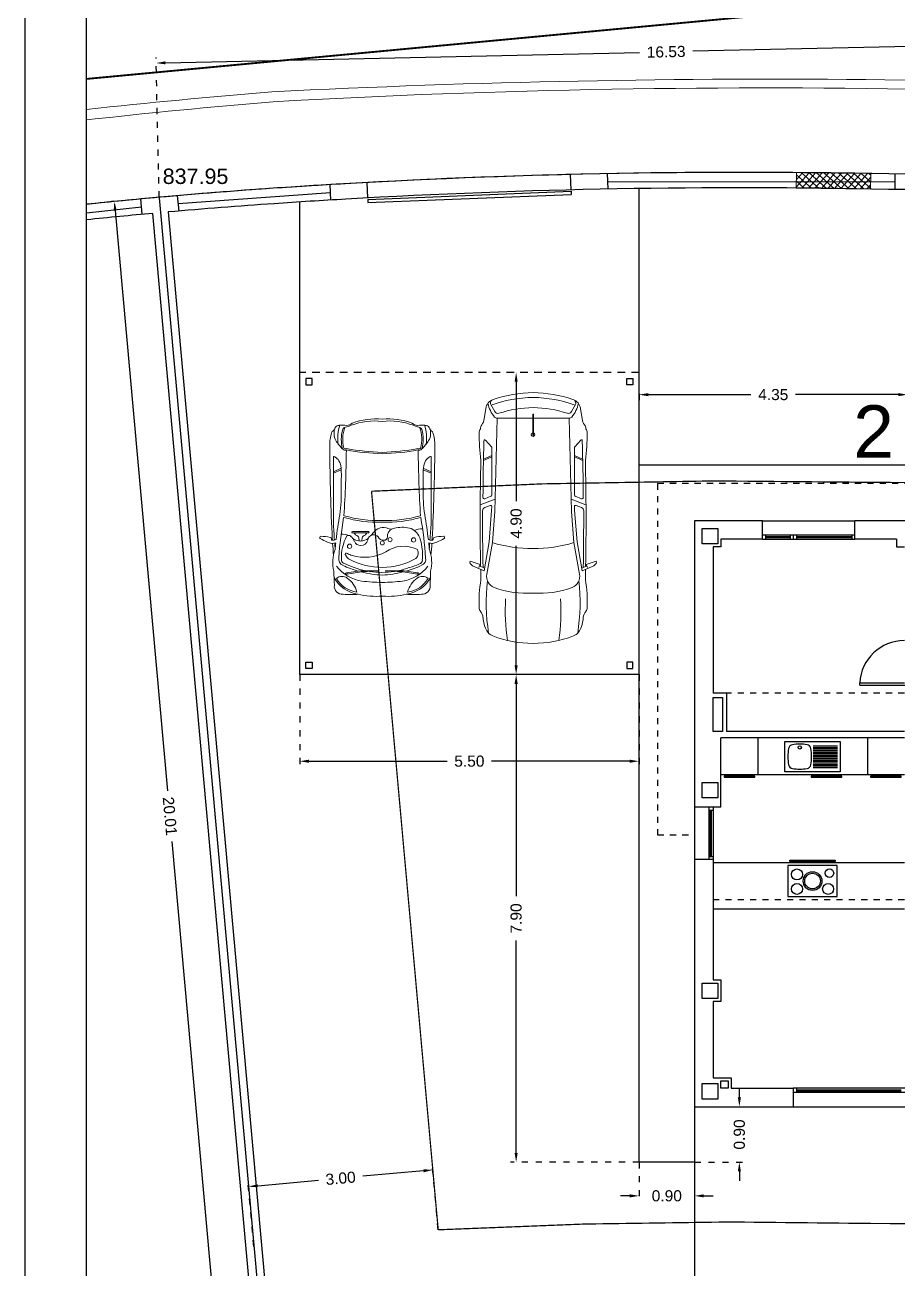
# Model space of a CAD drawing. Header units: millimetres. Extents: x 441061 to 442903, y 4515148 to 4515613.
# Drawn here: x 442262.26 to 442276.41, y 4515530.86 to 4515551.03 of the extents above; entities that cross this region are included whole.
import ezdxf
from ezdxf.enums import TextEntityAlignment as Align

# ---------------------------------------------------------------- set-up
doc = ezdxf.new("R2010")
doc.units = ezdxf.units.MM
for name, pattern in [('CONTINUA', [0]), ('CYPE_RAYAPUNTO', [0.4125, 0.2025, -0.105, 0, -0.105]), ('PUNTOS2', [0.125, 0, -0.125]), ('RAYITAS', [0.375, 0.25, -0.125])]:
    doc.linetypes.add(name, pattern=pattern)
for name, color, linetype in [('01_alzado', 5, 'CONTINUA'), ('01_cotas', 254, 'Continuous'), ('01_ejes', 10, 'Continuous'), ('01_implantación', 5, 'Continuous'), ('01_mono BAJA', 2, 'Continuous'), ('01_parcela', 7, 'Continuous'), ('01_proyección', 4, 'RAYITAS'), ('01_retranqueo', 250, 'Continuous'), ('01_textos', 7, 'Continuous'), ('01_urb interior', 4, 'Continuous')]:
    doc.layers.add(name, color=color, linetype=linetype)
doc.layers.add('01_cartela', color=6, linetype='Continuous', plot=False)
doc.layers.add('01_muebles_B', color=254, linetype='Continuous', lineweight=5)
doc.layers.add('INGIN SANEAMIENTO ENTERRADO FECALES', color=10, linetype='Continuous', lineweight=25)
doc.styles.add('Estilo1', font='swissel.ttf')
doc.styles.add('NIEVES2', font='sanss___.ttf')
doc.styles.add('ROMANS', font='romans')
doc.dimstyles.new('DECIMAL-50', dxfattribs={"dimtxt": 0.08, "dimasz": 0.15, "dimexe": 0.09, "dimexo": 0, "dimgap": 0.09, "dimtad": 0, "dimzin": 0, "dimdsep": 46, "dimtxsty": 'ROMANS', "dimcen": 0.09, "dimclrt": 6, "dimadec": 0, "dimazin": 0, "dimtfac": 1.38, "dimtix": 1, "dimtofl": 0, "dimtmove": 2, "dimatfit": 3, "dimldrblk": 'OBLIQUE', "dimfxl": 1, "dimtolj": 1, "dimtzin": 0, "dimarcsym": 0})

# ---------------------------------------------------------------- blocks, each defined once
blk = doc.blocks.new('A$C6A825EFA')
at = {"layer": '01_mono BAJA', "color": 254}
for p, q in [((1.1, 12.5, 0), (0, 12.5, 0)), ((0, 12.5, 0), (0, 7.855, 0)), ((1.1, 12.2, 0), (1.1, 12.5, 0)), ((1.1, 12.5, 0), (2.6, 12.5, 0)), ((3.7, 12.5, 0), (2.6, 12.5, 0)), ((2.6, 12.2, 0), (2.6, 12.5, 0)), ((1.1, 12.2, 0), (0.425, 12.2, 0)), ((0.425, 12.2), (0.425, 12.075)), ((1.1, 12.27, 0), (2.6, 12.27, 0)), ((1.1, 12.2, 0), (2.6, 12.2, 0)), ((1.15, 12.27, 0), (1.15, 12.2, 0)), ((1.15, 12.242, 0), (1.55, 12.242, 0)), ((1.15, 12.228, 0), (1.55, 12.228, 0)), ((1.55, 12.27, 0), (1.55, 12.2, 0)), ((1.6, 12.27, 0), (1.6, 12.2, 0)), ((1.65, 12.27, 0), (1.65, 12.2, 0)), ((1.65, 12.242, 0), (2.55, 12.242, 0)), ((1.65, 12.228, 0), (2.55, 12.228, 0)), ((2.55, 12.27, 0), (2.55, 12.2, 0)), ((3.275, 12.2, 0), (2.6, 12.2, 0)), ((3.275, 12.2), (3.275, 12.075)), ((0.3, 12.075, 0), (0.3, 9.705, 0)), ((0.425, 12.075), (0.3, 12.075)), ((3.275, 12.075), (3.4, 12.075)), ((0.52, 9.705, 0), (0.3, 9.705, 0)), ((0.52, 9.705, 0), (0.52, 9.08, 0)), ((2.676, 9.831, 0), (2.676, 9.872, 0)), ((2.676, 9.872, 0), (3.4, 9.872, 0)), ((2.676, 9.831, 0), (3.5, 9.831, 0)), ((3.4, 9.08, 0), (0.52, 9.08, 0)), ((3.4, 8.98, 0), (0.425, 8.98, 0)), ((0.425, 7.855, 0), (0.425, 8.98, 0)), ((1.025, 8.98, 0), (1.025, 8.38, 0)), ((1.462, 8.43, 0), (1.462, 8.92, 0)), ((1.462, 8.92, 0), (2.362, 8.92, 0)), ((2.362, 8.92, 0), (2.362, 8.43, 0)), ((2.8, 8.98, 0), (2.8, 8.38, 0)), ((1.921, 8.85, 0), (2.317, 8.85, 0)), ((1.921, 8.825, 0), (2.317, 8.825, 0)), ((1.921, 8.8, 0), (2.317, 8.8, 0)), ((1.921, 8.775, 0), (2.317, 8.775, 0)), ((1.921, 8.75, 0), (2.317, 8.75, 0)), ((1.921, 8.725, 0), (2.317, 8.725, 0)), ((1.921, 8.7, 0), (2.317, 8.7, 0)), ((1.921, 8.675, 0), (2.317, 8.675, 0)), ((1.921, 8.65, 0), (2.317, 8.65, 0)), ((1.921, 8.625, 0), (2.317, 8.625, 0)), ((1.921, 8.6, 0), (2.317, 8.6, 0)), ((1.921, 8.575, 0), (2.317, 8.575, 0)), ((1.921, 8.55, 0), (2.317, 8.55, 0)), ((1.921, 8.525, 0), (2.317, 8.525, 0)), ((1.921, 8.5, 0), (2.317, 8.5, 0)), ((3.4, 8.38, 0), (0.425, 8.38, 0)), ((2.362, 8.43, 0), (1.462, 8.43, 0)), ((0.425, 7.855, 0), (0, 7.855, 0)), ((0, 7.855, 0), (0, 7.005, 0)), ((0.23, 7.855, 0), (0.23, 7.005, 0)), ((0.23, 7.805, 0), (0.3, 7.805, 0)), ((0.258, 7.055, 0), (0.258, 7.805, 0)), ((0.272, 7.055, 0), (0.272, 7.805, 0)), ((0.3, 7.855, 0), (0.3, 7.005, 0)), ((0.3, 7.005, 0), (0, 7.005, 0)), ((0, 7.005, 0), (0, 3, 0)), ((0.23, 7.055, 0), (0.3, 7.055, 0)), ((0.3, 7.005, 0), (0.3, 5.055, 0)), ((3.4, 6.955, 0), (0.3, 6.955, 0)), ((3.4, 6.205, 0), (0.3, 6.205, 0)), ((0.3, 4.705, 0), (0.3, 3.47, 0)), ((0.3, 3.47, 0), (0.595, 3.47, 0)), ((0.595, 3.47, 0), (0.595, 3.3, 0)), ((0.595, 3.3, 0), (1.6, 3.3, 0)), ((1.6, 3.3, 0), (1.6, 3, 0)), ((4.4, 3.3, 0), (1.6, 3.3, 0)), ((4.4, 3.23, 0), (1.6, 3.23, 0)), ((1.65, 3.3, 0), (1.65, 3.23, 0)), ((1.65, 3.272, 0), (3.35, 3.272, 0)), ((1.65, 3.258, 0), (3.35, 3.258, 0)), ((0, 3, 0), (1.6, 3, 0)), ((0, 3), (0, 0, 0)), ((1.6, 3, 0), (4.4, 3, 0))]:
    blk.add_line(p, q, dxfattribs=at)
for points in [[(0.375, 12.125), (0.125, 12.125), (0.125, 12.375), (0.375, 12.375), (0.375, 12.125)], [(0.375, 8.005), (0.125, 8.005), (0.125, 8.255), (0.375, 8.255), (0.375, 8.005)], [(0.375, 4.755), (0.125, 4.755), (0.125, 5.005), (0.375, 5.005), (0.375, 4.755)], [(0.375, 3.125), (0.125, 3.125), (0.125, 3.375), (0.375, 3.375), (0.375, 3.125)]]:
    blk.add_lwpolyline(points, close=True, dxfattribs=at)
at = {"layer": '01_mono BAJA', "color": 254, "elevation": 0}
for points in [[(0.3, 9.635), (0.45, 9.635), (0.45, 9.08), (0.3, 9.08)], [(0.478, 8.36), (0.478, 8.34), (0.978, 8.34), (0.978, 8.36)], [(1.887, 8.36), (1.887, 8.34), (2.387, 8.34), (2.387, 8.36)], [(2.85, 8.36), (2.85, 8.34), (3.35, 8.34), (3.35, 8.36)], [(1.513, 6.408), (2.313, 6.408), (2.312, 6.908), (1.512, 6.908)], [(2.28, 6.975), (1.545, 6.975), (1.545, 6.995), (2.28, 6.995)], [(0.425, 3.42), (0.545, 3.42), (0.545, 3.3), (0.425, 3.3)]]:
    blk.add_lwpolyline(points, close=True, dxfattribs=at)
blk.add_lwpolyline([(0.3, 5.055), (0.425, 5.055), (0.425, 4.705), (0.3, 4.705)], dxfattribs=at)
at = {"layer": '01_mono BAJA', "color": 254}
for centre, radius in [((1.704, 8.825, 0), 0.0275), ((1.66, 6.765, 0), 0.089), ((1.912, 6.658, 0), 0.152), ((1.912, 6.658, 0), 0.127), ((2.185, 6.785, 0), 0.0693), ((1.66, 6.531, 0), 0.089), ((2.165, 6.531, 0), 0.089)]:
    blk.add_circle(centre, radius, dxfattribs=at)
for centre, radius, start, end in [((3.4, 9.831, 0), 0.725, 90, 176.7242), ((1.704, 8.127, 0), 0.75, 80.9213, 99.0787), ((2.262, 8.675, 0), 0.75, 169.8852, 190.1148), ((1.598, 8.794, 0), 0.075, 99.0787, 169.8852), ((1.811, 8.794, 0), 0.075, 10.1148, 80.9213), ((1.146, 8.675, 0), 0.75, 349.8852, 10.1148), ((1.598, 8.557, 0), 0.075, 190.1148, 260.9213), ((1.704, 9.223, 0), 0.75, 260.9213, 279.0787), ((1.811, 8.557, 0), 0.075, 279.0787, 349.8852)]:
    blk.add_arc(centre, radius, start, end, dxfattribs=at)
at = {"layer": '01_proyección', "color": 120, "ltscale": 0.25}
for p, q in [((3.4, 9.705, 0), (0.52, 9.705, 0)), ((3.4, 6.355, 0), (0.3, 6.355, 0))]:
    blk.add_line(p, q, dxfattribs=at)
at = {"layer": '01_proyección', "color": 120, "ltscale": 0.25, "elevation": 0}
blk.add_lwpolyline([(15.7, 7.405), (16.3, 7.405), (16.3, 13.1), (-0.6, 13.1), (-0.6, 7.405), (0, 7.405)], dxfattribs=at)
blk = doc.blocks.new('A$C0D711DC8')
at = {"layer": '01_muebles_B', "color": 254}
for p, q in [((10.733, 9.894), (9.764, 9.894)), ((10.493, 9.894), (10.545, 9.776)), ((10.515, 9.894), (10.567, 9.778)), ((9.004, 9.693), (9.038, 9.48)), ((9.056, 9.495), (9.026, 9.699)), ((9.038, 9.48), (9.054, 9.218)), ((9.056, 9.218), (9.056, 9.495)), ((9.054, 9.218), (9.056, 9.218)), ((9.038, 8.865), (9.054, 9.127)), ((9.054, 9.127), (9.056, 9.127)), ((9.056, 9.127), (9.056, 8.851)), ((9.004, 8.652), (9.038, 8.865)), ((9.056, 8.851), (9.026, 8.647)), ((9.546, 8.827), (9.494, 8.834)), ((9.546, 8.878), (9.495, 8.871)), ((9.614, 8.734), (9.614, 8.97)), ((9.634, 8.734), (9.634, 8.97)), ((10.733, 8.452), (9.764, 8.452)), ((10.493, 8.452), (10.545, 8.569)), ((10.515, 8.452), (10.567, 8.567))]:
    blk.add_line(p, q, dxfattribs=at)
for centre, radius in [((9.014, 9.701), 0.0121), ((9.51, 9.635), 0.0319), ((9.466, 9.173), 0.0297), ((9.514, 9.288), 0.0297), ((9.014, 8.645), 0.0121), ((9.417, 8.691), 0.0319)]:
    blk.add_circle(centre, radius, dxfattribs=at)
for centre, radius, start, end in [((10.167, 9.714), 0.738, 149.7434, 158.9846), ((9.544, 10.069), 0.023, 23.336, 131.4157), ((9.94, 2.874), 7.047, 93.9115, 95.3212), ((9.619, 9.904), 0.16, 152.3452, 197.1649), ((9.518, 9.909), 0.0131, 69.95, 178.3297), ((9.777, 9.927), 0.273, 183.7214, 196.1025), ((9.94, 2.874), 7.047, 92.7044, 93.5361), ((9.525, 9.945), 0.0232, 265.4824, 347.7447), ((8.51, 10.147), 1.058, 348.7131, 356.2571), ((10.995, -17.873), 27.82, 90.1403, 92.8584), ((10.906, 9.364), 0.584, 69.532, 87.9675), ((11.185, 9.948), 0.0842, 206.7402, 257.6517), ((10.942, 9.629), 2.236, 176.9311, 182.7066), ((8.829, 9.758), 0.121, 83.4929, 184.381), ((9.185, 9.462), 0.48, 118.4979, 171.6974), ((9.142, 9.497), 0.403, 119.7279, 173.0139), ((9.122, 5.315), 4.571, 90.9016, 93.5003), ((9.503, 9.367), 0.611, 128.6532, 169.9617), ((8.847, 9.764), 0.126, 322.6544, 41.1658), ((9.178, 9.352), 0.549, 69.8978, 103.4423), ((10.509, 9.106), 1.518, 154.798, 163.8884), ((9.975, 9.34), 0.903, 155.1761, 164.735), ((9.226, 9.718), 0.0964, 77.7254, 158.9302), ((9.211, 9.707), 0.057, 88.7397, 167.4182), ((9.265, 9.038), 0.727, 86.5634, 94.2004), ((8.819, 3.701), 6.126, 80.3818, 85.9978), ((9.306, 9.064), 0.701, 67.8757, 89.7559), ((8.751, 3.271), 6.625, 83.7996, 84.6711), ((10.975, -10.424), 20.353, 94.2603, 94.5093), ((10.975, -10.424), 20.353, 93.4112, 94.1277), ((8.751, 3.271), 6.625, 80.1778, 83.3742), ((9.165, 9.803), 0.511, 341.8582, 355.871), ((11.471, 9.253), 1.7, 163.325, 182.6992), ((11.496, 9.248), 1.7, 163.325, 182.5468), ((12.246, 53.159), 43.488, 266.8642, 267.4858), ((10.175, 11.66), 1.884, 261.0449, 273.0528), ((10.459, 15.409), 5.634, 268.1287, 270.8789), ((10.529, 10.11), 0.334, 272.7892, 291.8342), ((10.573, 9.974), 0.192, 294.6989, 323.0283), ((10.691, 9.894), 0.0501, 315.174, 347.3096), ((10.732, 9.885), 0.00831, 343.0311, 79.2932), ((10.894, 9.715), 0.0607, 143.7564, 193.2967), ((11.29, 9.332), 0.611, 121.0895, 136.7388), ((10.991, 9.25), 0.526, 73.7001, 105.481), ((10.903, 9.711), 0.0495, 146.1855, 196.1005), ((10.991, 9.25), 0.505, 69.1925, 104.8598), ((11.01, 9.2), 0.627, 72.4585, 97.9913), ((11.059, 9.742), 0.141, 86.8457, 126.696), ((11.101, 8.862), 1.022, 88.2888, 91.9327), ((11.113, 9.698), 0.062, 14.8998, 65.8723), ((11.135, 9.81), 0.0644, 351.2386, 60.1485), ((10.241, 9.772), 0.959, 355.5054, 1.6982), ((8.653, 9.896), 0.361, 284.3027, 324.7225), ((10.25, 9.166), 1.218, 160.2257, 168.6391), ((10.144, 9.165), 1.038, 151.121, 207.6483), ((9.314, 9.595), 0.107, 57.3841, 137.6524), ((8.958, 9.487), 0.459, 324.9496, 25.463), ((9.473, 9.516), 0.219, 7.735, 63.719), ((9.185, 9.47), 0.511, 343.3936, 8.525), ((12.021, 70.959), 61.269, 268.42618, 268.89057), ((14.417, 9.048), 3.64, 169.6671, 178.0415), ((14.417, 9.048), 3.62, 169.6671, 178.0415), ((11.473, 9.762), 0.303, 189.085, 205.7225), ((11.352, 9.713), 0.156, 186.0058, 219.1392), ((10.256, 9.278), 1.007, 354.015, 20.5105), ((10.287, 9.262), 1.007, 354.9224, 20.5105), ((9.808, 9.261), 1.13, 166.1566, 184.4621), ((17.649, 8.764), 8.777, 175.3636, 177.3327), ((10.509, 9.106), 1.518, 165.717, 177.48), ((9.808, 9.085), 1.13, 175.5379, 193.8434), ((17.649, 9.581), 8.777, 182.6673, 184.6364), ((10.509, 9.239), 1.518, 182.52, 194.283), ((10.25, 9.166), 1.218, 171.2453, 188.5682), ((9.904, 8.914), 0.65, 151.4841, 196.6746), ((9.552, 9.202), 0.047, 86.7847, 183.1724), ((9.6, 9.197), 0.0954, 178.5946, 241.3055), ((9.566, 9.362), 0.114, 263.9035, 340.5155), ((9.771, 9.295), 0.101, 164.9008, 216.3288), ((9.538, 9.188), 0.158, 330.3363, 17.3801), ((11.471, 9.093), 1.7, 177.3008, 196.675), ((11.496, 9.097), 1.7, 177.4532, 196.675), ((14.417, 9.297), 3.64, 181.9585, 190.3329), ((14.417, 9.297), 3.62, 181.9585, 190.3329), ((10.256, 9.068), 1.007, 339.4895, 5.985), ((10.287, 9.084), 1.007, 339.4895, 5.0776), ((9.492, 9.055), 0.098, 279.5997, 343.5492), ((9.498, 9.044), 0.0889, 349.0142, 50.9794), ((9.424, 9.265), 0.296, 301.9645, 328.2937), ((10.942, 8.716), 2.236, 177.2934, 183.0689), ((9.185, 8.884), 0.48, 188.3026, 241.5021), ((9.503, 8.978), 0.611, 190.0383, 231.3468), ((10.509, 9.239), 1.518, 196.1116, 205.202), ((10.25, 9.166), 1.218, 191.3609, 207.4845), ((9.528, 8.859), 0.101, 101.4545, 181.9236), ((9.525, 8.854), 0.0985, 178.6673, 249.1293), ((9.686, 8.849), 0.193, 142.3155, 213.2169), ((9.543, 8.902), 0.0241, 275.7304, 333.0283), ((9.543, 8.803), 0.0241, 26.9717, 84.2696), ((9.665, 8.855), 0.106, 119.0162, 160.5033), ((9.665, 8.849), 0.106, 199.4967, 240.9838), ((9.624, 8.97), 0.0104, 0, 180), ((9.142, 8.849), 0.403, 186.9861, 240.2721), ((8.653, 8.449), 0.361, 35.2775, 75.6973), ((8.847, 8.581), 0.126, 318.8342, 37.3456), ((9.25, 9.243), 0.672, 267.6901, 298.2478), ((9.346, 8.77), 0.149, 215.4424, 244.8998), ((9.507, 8.785), 0.232, 194.2372, 212.2618), ((9.299, 8.649), 0.0212, 220.8304, 310.3789), ((9.285, 8.645), 0.0299, 337.3586, 32.1758), ((9.426, 8.595), 0.178, 39.093, 68.893), ((9.532, 8.677), 0.0451, 325.113, 43.0643), ((9.161, 8.546), 0.436, 2.9924, 17.9381), ((9.624, 8.734), 0.0104, 180, 0), ((12.246, -34.814), 43.488, 92.5142, 93.1358), ((12.021, -52.613), 61.269, 91.10943, 91.57382), ((10.894, 8.63), 0.0607, 166.7033, 216.2436), ((10.903, 8.634), 0.0495, 163.8995, 213.8145), ((10.991, 9.095), 0.505, 255.1402, 290.8075), ((11.113, 8.647), 0.062, 294.1277, 345.1002), ((11.473, 8.583), 0.303, 154.2775, 170.915), ((11.352, 8.632), 0.156, 140.8608, 173.9942), ((10.241, 8.573), 0.959, 358.3018, 4.4946), ((8.829, 8.587), 0.121, 175.619, 276.5071), ((9.122, 13.031), 4.571, 266.4997, 269.0984), ((9.178, 8.993), 0.549, 256.5577, 290.1022), ((9.226, 8.628), 0.0964, 201.0698, 282.2746), ((9.215, 8.619), 0.0486, 198.7488, 279.3616), ((8.819, 14.644), 6.126, 274.0022, 279.6182), ((9.94, 15.472), 7.047, 264.6788, 266.0885), ((8.751, 15.074), 6.625, 275.3289, 276.2004), ((10.975, 28.769), 20.353, 265.4907, 265.7397), ((9.619, 8.441), 0.16, 162.8351, 207.6548), ((9.777, 8.418), 0.273, 163.8975, 176.2786), ((9.518, 8.436), 0.0131, 181.6703, 290.05), ((9.94, 15.472), 7.047, 266.4639, 267.2956), ((10.975, 28.769), 20.353, 265.8723, 266.5888), ((8.751, 15.074), 6.625, 276.6258, 279.8222), ((10.175, 6.685), 1.884, 86.9472, 98.9551), ((10.459, 2.936), 5.634, 89.1211, 91.8713), ((10.529, 8.236), 0.334, 68.1658, 87.2108), ((10.573, 8.372), 0.192, 36.9717, 65.3011), ((10.691, 8.451), 0.0501, 12.6904, 44.826), ((10.732, 8.46), 0.00831, 280.7068, 16.9689), ((11.29, 9.013), 0.611, 223.2612, 238.9105), ((10.991, 9.095), 0.526, 254.519, 286.2999), ((11.01, 9.145), 0.627, 262.0087, 287.5415), ((10.906, 8.982), 0.584, 272.0325, 290.468), ((11.059, 8.603), 0.141, 233.304, 273.1543), ((11.101, 9.484), 1.022, 268.0673, 271.7112), ((11.185, 8.397), 0.0842, 102.3483, 153.2598), ((11.135, 8.535), 0.0644, 299.8515, 8.7614), ((10.167, 8.631), 0.738, 201.0154, 210.2566), ((9.525, 8.401), 0.0232, 12.2553, 94.5176), ((9.544, 8.277), 0.023, 228.5843, 336.664), ((8.51, 8.199), 1.058, 3.7429, 11.2869), ((10.995, 36.219), 27.82, 267.1416, 269.8597)]:
    blk.add_arc(centre, radius, start, end, dxfattribs=at)
blk = doc.blocks.new('A$C392252A0')
at = {"layer": '01_muebles_B', "color": 254}
for p, q in [((10.715, 8.129), (10.705, 8.127)), ((10.705, 8.127), (10.752, 7.979)), ((10.738, 8.124), (10.715, 8.129)), ((10.775, 8.091), (10.738, 8.124)), ((10.846, 7.92), (10.775, 8.091)), ((8.605, 7.917), (8.455, 7.893)), ((9.019, 7.811), (8.92, 7.9)), ((9.201, 7.926), (9.149, 7.807)), ((9.219, 7.928), (9.166, 7.807)), ((9.784, 7.911), (9.748, 7.818)), ((9.876, 7.976), (9.791, 7.758)), ((9.913, 7.908), (9.882, 7.828)), ((10.418, 7.844), (10.846, 7.92)), ((10.752, 7.979), (10.798, 7.995)), ((10.773, 7.987), (10.809, 7.914)), ((8.499, 7.763), (8.397, 7.82)), ((8.599, 7.726), (9.971, 7.763)), ((8.599, 7.725), (8.599, 7.201)), ((9.731, 7.807), (9.031, 7.807)), ((9.898, 7.807), (9.958, 7.808)), ((10.418, 7.844), (9.958, 7.808)), ((10.43, 7.798), (9.971, 7.763)), ((10.43, 7.798), (10.894, 7.881)), ((8.839, 7.203), (8.537, 7.2)), ((8.537, 7.2), (8.537, 7.193)), ((8.839, 7.19), (8.537, 7.193)), ((8.599, 6.669), (8.599, 7.193)), ((8.499, 6.631), (8.397, 6.573)), ((8.599, 6.668), (9.971, 6.631)), ((9.876, 6.418), (9.791, 6.636)), ((10.43, 6.596), (9.971, 6.631)), ((8.605, 6.476), (8.455, 6.5)), ((9.019, 6.582), (8.92, 6.494)), ((9.731, 6.587), (9.031, 6.587)), ((9.201, 6.468), (9.149, 6.587)), ((9.219, 6.466), (9.166, 6.587)), ((9.784, 6.482), (9.748, 6.576)), ((9.913, 6.486), (9.882, 6.565)), ((9.898, 6.587), (9.958, 6.585)), ((10.418, 6.55), (9.958, 6.585)), ((10.418, 6.55), (10.846, 6.473)), ((10.43, 6.596), (10.894, 6.512)), ((10.773, 6.407), (10.809, 6.48)), ((10.846, 6.473), (10.775, 6.303)), ((10.705, 6.267), (10.752, 6.414)), ((10.715, 6.265), (10.705, 6.267)), ((10.738, 6.27), (10.715, 6.265)), ((10.775, 6.303), (10.738, 6.27)), ((10.752, 6.414), (10.798, 6.398))]:
    blk.add_line(p, q, dxfattribs=at)
for centre, radius, start, end in [((8.474, 7.733), 0.162, 96.7804, 161.7197), ((8.586, 8.093), 0.177, 275.9895, 308.6871), ((8.751, 7.888), 0.086, 87.4739, 128.6871), ((8.808, 7.907), 0.086, 87.4739, 128.6871), ((8.809, 4.809), 3.183, 82.5975, 89.9397), ((8.929, 7.908), 0.0124, 91.7937, 220.4777), ((10.022, -29.576), 37.513, 90.3882, 91.6701), ((10.099, -28.508), 36.485, 88.9288, 91.3819), ((9.768, 7.918), 0.0177, 338.7209, 90.3882), ((9.963, 7.889), 0.0531, 90.2143, 158.7209), ((10.099, -28.508), 36.45, 88.8997, 90.2143), ((10.099, -28.508), 36.485, 88.6181, 88.8592), ((11.3, 6.178), 1.816, 87.2886, 100.1742), ((11.313, 4.914), 2.974, 81.2806, 96.1737), ((11.389, 7.907), 0.086, 51.3129, 92.5261), ((11.554, 8.112), 0.177, 231.3129, 264.0105), ((11.467, 7.285), 0.654, 72.0531, 84.0105), ((11.619, 7.711), 0.203, 22.7994, 75.9629), ((10.216, 7.155), 1.997, 161.6598, 178.7983), ((10.242, 7.158), 1.952, 160.298, 178.865), ((8.375, 7.769), 0.0561, 66.6468, 164.8738), ((8.295, 7.436), 0.435, 49.0196, 78.8841), ((8.473, 7.717), 0.0531, 342.7058, 60.706), ((8.545, 7.725), 0.0531, 0, 49.0196), ((9.031, 7.824), 0.0177, 228.3547, 270), ((9.731, 7.824), 0.0177, 270, 338.7209), ((9.897, 7.823), 0.0159, 158.7209, 271.5074), ((8.43, 7.197), 2.089, 0, 16.7318), ((10.925, 7.707), 0.177, 21.0532, 100.1701), ((9.874, 7.302), 1.304, 355.3559, 21.0532), ((10.262, 7.197), 1.654, 0, 21.006), ((10.276, 7.152), 1.836, 162.6109, 178.6018), ((11.437, 4.633), 2.974, 81.5863, 93.456), ((10.216, 7.239), 1.997, 181.2017, 198.3402), ((10.242, 7.236), 1.952, 181.135, 199.702), ((10.276, 7.242), 1.836, 181.3982, 197.3891), ((8.839, 7.197), 0.0267, 193.7603, 166.2397), ((8.839, 7.197), 0.00662, 270, 90), ((8.43, 7.197), 2.089, 343.2682, 0), ((9.874, 7.091), 1.304, 338.9468, 4.6441), ((10.262, 7.197), 1.654, 338.994, 0), ((11.437, 9.761), 2.974, 266.544, 278.4137), ((8.474, 6.661), 0.162, 198.2803, 263.2196), ((8.375, 6.625), 0.0561, 195.1262, 293.3532), ((8.295, 6.957), 0.435, 281.1159, 310.9804), ((8.473, 6.677), 0.0531, 299.294, 17.2942), ((8.545, 6.669), 0.0531, 310.9804, 0), ((10.925, 6.686), 0.177, 259.8299, 338.9468), ((11.619, 6.682), 0.203, 284.0371, 337.2006), ((8.586, 6.3), 0.177, 51.3129, 84.0105), ((8.751, 6.506), 0.086, 231.3129, 272.5261), ((8.808, 6.487), 0.086, 231.3129, 272.5261), ((8.809, 9.584), 3.183, 270.0603, 277.4025), ((8.929, 6.486), 0.0124, 139.5223, 268.2063), ((10.022, 43.97), 37.513, 268.3299, 269.6118), ((9.031, 6.569), 0.0177, 90, 131.6453), ((10.099, 42.902), 36.485, 268.6181, 271.0712), ((9.731, 6.569), 0.0177, 21.2791, 90), ((9.768, 6.476), 0.0177, 269.6118, 21.2791), ((9.897, 6.571), 0.0159, 88.4926, 201.2791), ((9.963, 6.505), 0.0531, 201.2791, 269.7857), ((10.099, 42.902), 36.45, 269.7857, 271.1003), ((10.099, 42.902), 36.485, 271.1408, 271.3819), ((11.3, 8.215), 1.816, 259.8258, 272.7114), ((11.313, 9.479), 2.974, 263.8263, 278.7194), ((11.389, 6.487), 0.086, 267.4739, 308.6871), ((11.554, 6.282), 0.177, 95.9895, 128.6871), ((11.467, 7.108), 0.654, 275.9895, 287.9469)]:
    blk.add_arc(centre, radius, start, end, dxfattribs=at)
blk = doc.blocks.new('*D119')
at = {"layer": '01_cotas', "color": 0, "lineweight": -2, "transparency": 16777216}
for p, q in [((442280.765, 4515550.773), (442273.085, 4515550.605)), ((442264.536, 4515550.418), (442272.217, 4515550.586))]:
    blk.add_line(p, q, dxfattribs=at)
at = {"layer": '01_cotas', "color": 0, "linetype": 'PUNTOS2', "lineweight": -2, "transparency": 16777216}
for p, q in [((442280.962, 4515548.6), (442280.913, 4515550.867)), ((442264.434, 4515548.238), (442264.384, 4515550.504))]:
    blk.add_line(p, q, dxfattribs=at)
at = {"layer": '01_cotas', "color": 0, "transparency": 16777216}
for points in [[(442280.764, 4515550.798), (442280.765, 4515550.748), (442280.915, 4515550.777)], [(442264.536, 4515550.443), (442264.537, 4515550.393), (442264.386, 4515550.414)]]:
    blk.add_solid(points, dxfattribs=at)
at = {"layer": '01_cotas', "color": 7, "transparency": 16777216, "insert": (442272.651, 4515550.596), "char_height": 0.18, "attachment_point": 5, "rotation": 1.2559, "style": 'Estilo1'}
blk.add_mtext('\\A1;16.53', dxfattribs=at)
blk = doc.blocks.new('*D127')
at = {"layer": '01_cotas', "color": 0, "linetype": 'PUNTOS2', "lineweight": -2, "transparency": 16777216}
for p, q in [((442264.434, 4515548.238), (442263.619, 4515548.164)), ((442266.233, 4515528.306), (442265.418, 4515528.232))]:
    blk.add_line(p, q, dxfattribs=at)
at = {"layer": '01_cotas', "color": 0, "lineweight": -2, "transparency": 16777216}
for p, q in [((442263.722, 4515548.023), (442264.57, 4515538.619)), ((442265.494, 4515528.389), (442264.645, 4515537.793))]:
    blk.add_line(p, q, dxfattribs=at)
at = {"layer": '01_cotas', "color": 0, "transparency": 16777216}
for points in [[(442263.747, 4515548.025), (442263.697, 4515548.021), (442263.708, 4515548.172)], [(442265.519, 4515528.392), (442265.469, 4515528.387), (442265.507, 4515528.24)]]:
    blk.add_solid(points, dxfattribs=at)
at = {"layer": '01_cotas', "color": 7, "transparency": 16777216, "insert": (442264.608, 4515538.206), "char_height": 0.18, "attachment_point": 5, "rotation": 275.1573, "style": 'Estilo1'}
blk.add_mtext('\\A1;20.01', dxfattribs=at)
blk = doc.blocks.new('*D129')
at = {"layer": '01_cotas', "color": 0, "linetype": 'PUNTOS2', "lineweight": -2, "transparency": 16777216}
for p, q in [((442268.957, 4515531.501), (442268.861, 4515532.561)), ((442265.969, 4515531.231), (442265.873, 4515532.291))]:
    blk.add_line(p, q, dxfattribs=at)
at = {"layer": '01_cotas', "color": 0, "lineweight": -2, "transparency": 16777216}
for p, q in [((442268.72, 4515532.458), (442267.734, 4515532.369)), ((442266.031, 4515532.215), (442267.017, 4515532.304))]:
    blk.add_line(p, q, dxfattribs=at)
at = {"layer": '01_cotas', "color": 0, "transparency": 16777216}
for points in [[(442268.718, 4515532.483), (442268.722, 4515532.433), (442268.869, 4515532.471)], [(442266.029, 4515532.24), (442266.033, 4515532.19), (442265.881, 4515532.201)]]:
    blk.add_solid(points, dxfattribs=at)
at = {"layer": '01_cotas', "color": 7, "transparency": 16777216, "insert": (442267.375, 4515532.336), "char_height": 0.18, "attachment_point": 5, "rotation": 5.1573, "style": 'Estilo1'}
blk.add_mtext('\\A1;3.00', dxfattribs=at)
blk = doc.blocks.new('*D142')
at = {"layer": '01_cotas', "color": 0, "linetype": 'PUNTOS2', "lineweight": -2, "transparency": 16777216}
for p, q in [((442272.212, 4515540.5), (442270.13, 4515540.5)), ((442272.212, 4515532.596), (442270.13, 4515532.596))]:
    blk.add_line(p, q, dxfattribs=at)
at = {"layer": '01_cotas', "color": 0, "lineweight": -2, "transparency": 16777216}
for p, q in [((442270.22, 4515540.35), (442270.22, 4515536.908)), ((442270.22, 4515532.746), (442270.22, 4515536.189))]:
    blk.add_line(p, q, dxfattribs=at)
at = {"layer": '01_cotas', "color": 0, "transparency": 16777216}
for points in [[(442270.195, 4515540.35), (442270.245, 4515540.35), (442270.22, 4515540.5)], [(442270.195, 4515532.746), (442270.245, 4515532.746), (442270.22, 4515532.596)]]:
    blk.add_solid(points, dxfattribs=at)
at = {"layer": '01_cotas', "color": 7, "transparency": 16777216, "insert": (442270.22, 4515536.548), "char_height": 0.18, "attachment_point": 5, "rotation": 90, "style": 'Estilo1'}
blk.add_mtext('\\A1;7.90', dxfattribs=at)
blk = doc.blocks.new('*D143')
at = {"layer": '01_cotas', "color": 0, "linetype": 'PUNTOS2', "lineweight": -2, "transparency": 16777216}
for p, q in [((442272.212, 4515545.4), (442270.13, 4515545.4)), ((442272.212, 4515540.5), (442270.13, 4515540.5))]:
    blk.add_line(p, q, dxfattribs=at)
at = {"layer": '01_cotas', "color": 0, "lineweight": -2, "transparency": 16777216}
for p, q in [((442270.22, 4515545.25), (442270.22, 4515543.312)), ((442270.22, 4515540.65), (442270.22, 4515542.589))]:
    blk.add_line(p, q, dxfattribs=at)
at = {"layer": '01_cotas', "color": 0, "transparency": 16777216}
for points in [[(442270.195, 4515545.25), (442270.245, 4515545.25), (442270.22, 4515545.4)], [(442270.195, 4515540.65), (442270.245, 4515540.65), (442270.22, 4515540.5)]]:
    blk.add_solid(points, dxfattribs=at)
at = {"layer": '01_cotas', "color": 7, "transparency": 16777216, "insert": (442270.22, 4515542.95), "char_height": 0.18, "attachment_point": 5, "rotation": 90, "style": 'Estilo1'}
blk.add_mtext('\\A1;4.90', dxfattribs=at)
blk = doc.blocks.new('*D144')
at = {"layer": '01_cotas', "color": 0, "linetype": 'PUNTOS2', "lineweight": -2, "transparency": 16777216}
for p, q in [((442266.712, 4515540.5), (442266.712, 4515539.007)), ((442272.212, 4515540.5), (442272.212, 4515539.007))]:
    blk.add_line(p, q, dxfattribs=at)
at = {"layer": '01_cotas', "color": 0, "lineweight": -2, "transparency": 16777216}
for p, q in [((442266.862, 4515539.097), (442269.102, 4515539.097)), ((442272.062, 4515539.097), (442269.823, 4515539.097))]:
    blk.add_line(p, q, dxfattribs=at)
at = {"layer": '01_cotas', "color": 0, "transparency": 16777216}
for points in [[(442266.862, 4515539.122), (442266.862, 4515539.072), (442266.712, 4515539.097)], [(442272.062, 4515539.122), (442272.062, 4515539.072), (442272.212, 4515539.097)]]:
    blk.add_solid(points, dxfattribs=at)
at = {"layer": '01_cotas', "color": 7, "transparency": 16777216, "insert": (442269.462, 4515539.097), "char_height": 0.18, "attachment_point": 5, "style": 'Estilo1'}
blk.add_mtext('\\A1;5.50', dxfattribs=at)
blk = doc.blocks.new('*D145')
at = {"layer": '01_cotas', "color": 0, "linetype": 'PUNTOS2', "lineweight": -2, "transparency": 16777216}
for p, q in [((442272.212, 4515532.596), (442272.212, 4515531.961)), ((442273.112, 4515532.596), (442273.112, 4515531.961))]:
    blk.add_line(p, q, dxfattribs=at)
at = {"layer": '01_cotas', "color": 0, "lineweight": -2, "transparency": 16777216}
for p, q in [((442272.062, 4515532.051), (442271.912, 4515532.051)), ((442273.262, 4515532.051), (442273.412, 4515532.051))]:
    blk.add_line(p, q, dxfattribs=at)
at = {"layer": '01_cotas', "color": 0, "transparency": 16777216}
for points in [[(442272.062, 4515532.076), (442272.062, 4515532.026), (442272.212, 4515532.051)], [(442273.262, 4515532.076), (442273.262, 4515532.026), (442273.112, 4515532.051)]]:
    blk.add_solid(points, dxfattribs=at)
at = {"layer": '01_cotas', "color": 7, "transparency": 16777216, "insert": (442272.662, 4515532.051), "char_height": 0.18, "attachment_point": 5, "style": 'Estilo1'}
blk.add_mtext('\\A1;0.90', dxfattribs=at)
blk = doc.blocks.new('*D148')
at = {"layer": '01_cotas', "color": 0, "lineweight": -2, "transparency": 16777216}
for p, q in [((442273.838, 4515533.646), (442273.838, 4515533.796)), ((442273.838, 4515532.446), (442273.838, 4515532.296))]:
    blk.add_line(p, q, dxfattribs=at)
at = {"layer": '01_cotas', "color": 0, "linetype": 'PUNTOS2', "lineweight": -2, "transparency": 16777216}
for p, q in [((442273.112, 4515533.496), (442273.928, 4515533.496)), ((442273.112, 4515532.596), (442273.928, 4515532.596))]:
    blk.add_line(p, q, dxfattribs=at)
at = {"layer": '01_cotas', "color": 0, "transparency": 16777216}
for points in [[(442273.813, 4515533.646), (442273.863, 4515533.646), (442273.838, 4515533.496)], [(442273.813, 4515532.446), (442273.863, 4515532.446), (442273.838, 4515532.596)]]:
    blk.add_solid(points, dxfattribs=at)
at = {"layer": '01_cotas', "color": 7, "transparency": 16777216, "insert": (442273.838, 4515533.046), "char_height": 0.18, "attachment_point": 5, "rotation": 90, "style": 'Estilo1'}
blk.add_mtext('\\A1;0.90', dxfattribs=at)
blk = doc.blocks.new('*D172')
at = {"layer": '01_cotas', "color": 0, "linetype": 'PUNTOS2', "lineweight": -2, "transparency": 16777216}
for p, q in [((442272.212, 4515545.05), (442272.212, 4515544.949)), ((442276.562, 4515545.05), (442276.562, 4515544.949))]:
    blk.add_line(p, q, dxfattribs=at)
at = {"layer": '01_cotas', "color": 0, "lineweight": -2, "transparency": 16777216}
for p, q in [((442272.362, 4515545.039), (442274.026, 4515545.039)), ((442276.412, 4515545.039), (442274.749, 4515545.039))]:
    blk.add_line(p, q, dxfattribs=at)
at = {"layer": '01_cotas', "color": 0, "transparency": 16777216}
for points in [[(442272.362, 4515545.064), (442272.362, 4515545.014), (442272.212, 4515545.039)], [(442276.412, 4515545.064), (442276.412, 4515545.014), (442276.562, 4515545.039)]]:
    blk.add_solid(points, dxfattribs=at)
at = {"layer": '01_cotas', "color": 7, "transparency": 16777216, "insert": (442274.387, 4515545.039), "char_height": 0.18, "attachment_point": 5, "style": 'Estilo1'}
blk.add_mtext('\\A1;4.35', dxfattribs=at)

msp = doc.modelspace()

# ---------------------------------------------------------------- hatches: boundary and pattern name
at = {"layer": '01_muebles_B'}
h = msp.add_hatch(dxfattribs=at)
h.set_pattern_fill('ANSI37', color=256, scale=0.025, angle=3.2958)
h.set_pattern_definition([(48.2958165382, (260791.91789, -17600.21916), (-0.0592605501651, 0.0528069864614), []), (138.2958165382, (260791.91789, -17600.21916), (-0.0528069864614, -0.0592605501651), [])])
h.paths.add_polyline_path([(442274.76, 4515548.388), (442274.765, 4515548.638), (442275.967, 4515548.622), (442275.963, 4515548.372)])

# ---------------------------------------------------------------- linework, layer by layer
at = {"layer": '01_alzado', "elevation": 0}
msp.add_lwpolyline([(442263.258, 4515554.517), (442300.024, 4515554.517), (442300.024, 4515523.829), (442263.258, 4515523.829)], close=True, dxfattribs=at)
at = {"layer": '01_cartela', "color": 3, "elevation": 0}
msp.add_lwpolyline([(442262.258, 4515555.517), (442262.258, 4515512.447), (442323.534, 4515512.447), (442323.534, 4515555.517)], close=True, dxfattribs=at)
at = {"layer": '01_ejes', "color": 10, "ltscale": 0.25}
msp.add_line((442264.435, 4515548.229, 0), (442266.232, 4515528.314, 0), dxfattribs=at)
at = {"layer": '01_implantación', "linetype": 'Continuous'}
for p, q in [((442267.814, 4515548.229, 0), (442267.804, 4515548.479, 0)), ((442271.111, 4515548.36, 0), (442271.102, 4515548.61, 0)), ((442271.711, 4515548.372, 0), (442271.702, 4515548.622, 0)), ((442280.962, 4515548.6, 0), (442276.259, 4515548.616, 0)), ((442276.362, 4515548.366, 0), (442276.363, 4515548.616, 0)), ((442264.756, 4515548.015, 0), (442264.733, 4515548.265, 0)), ((442267.215, 4515548.194, 0), (442267.205, 4515548.444, 0)), ((442280.837, 4515548.351, 0), (442276.256, 4515548.366, 0)), ((442264.158, 4515547.962, 0), (442264.136, 4515548.211, 0)), ((442266.108, 4515528.303, 0), (442264.332, 4515547.978, 0)), ((442264.581, 4515548, 0), (442266.357, 4515528.325, 0))]:
    msp.add_line(p, q, dxfattribs=at)
at = {"layer": '01_implantación', "linetype": 'Continuous', "elevation": 0}
for points in [[(442266.912, 4515545.2), (442266.912, 4515545.3), (442266.812, 4515545.3), (442266.812, 4515545.2)], [(442272.012, 4515545.2), (442272.012, 4515545.3), (442272.112, 4515545.3), (442272.112, 4515545.2)], [(442266.912, 4515540.7), (442266.912, 4515540.6), (442266.812, 4515540.6), (442266.812, 4515540.7)], [(442272.012, 4515540.7), (442272.012, 4515540.6), (442272.112, 4515540.6), (442272.112, 4515540.7)]]:
    msp.add_lwpolyline(points, close=True, dxfattribs=at)
at = {"layer": '01_implantación', "linetype": 'Continuous'}
for centre, radius, start, end in [((442273.862, 4515437.058, 0), 111.584, 88.76883, 93.29582), ((442272.185, 4515461.833, 0), 86.752, 93.90205, 95.12578), ((442273.862, 4515437.058, 0), 111.584, 93.29582, 93.89549), ((442273.862, 4515437.058, 0), 111.334, 88.76766, 93.29582), ((442272.185, 4515461.833, 0), 86.752, 95.12578, 95.90611), ((442272.185, 4515461.835, 0), 86.5, 93.90206, 95.0429), ((442273.862, 4515437.058, 0), 111.334, 93.29582, 93.89549), ((442272.185, 4515461.833, 0), 86.502, 95.20848, 95.92324)]:
    msp.add_arc(centre, radius, start, end, dxfattribs=at)
at = {"layer": '01_muebles_B', "elevation": 0}
for points in [[(442263.258, 4515549.662, -0.007233), (442266.26, 4515549.947, -0.015663), (442276.196, 4515550.143), (442285.216, 4515550.111), (442296.576, 4515550.144)], [(442296.62, 4515549.984), (442286.209, 4515549.947), (442285.213, 4515549.967), (442277.267, 4515549.98, 0.019411), (442266.28, 4515549.787, 0.006988), (442263.258, 4515549.493, 0.006988)]]:
    msp.add_lwpolyline(points, format="xyb", dxfattribs=at)
msp.add_lwpolyline([(442274.76, 4515548.388), (442274.765, 4515548.638), (442275.967, 4515548.622), (442275.963, 4515548.372)], close=True, dxfattribs=at)
at = {"layer": '01_parcela', "linetype": 'Continuous', "elevation": 0}
msp.add_lwpolyline([(442297.167, 4515523.829), (442297.022, 4515528.477), (442296.414, 4515542.542), (442296.192, 4515548.603), (442296.065, 4515548.611), (442285.111, 4515548.587), (442276.259, 4515548.616, 0.022373), (442266.281, 4515548.384, 0.008745), (442263.258, 4515548.124, 0.008745)], format="xyb", dxfattribs=at)
at = {"layer": '01_proyección', "color": 120, "linetype": 'RAYITAS', "ltscale": 0.5}
msp.add_line((442272.212, 4515545.4, 0), (442266.712, 4515545.4, 0), dxfattribs=at)
at = {"layer": '01_retranqueo', "color": 170, "const_width": 0.02, "elevation": 0}
msp.add_lwpolyline([(442293.373, 4515543.605), (442285.108, 4515543.587), (442276.197, 4515543.616, 0.019527), (442267.876, 4515543.473), (442268.957, 4515531.501, -0.018737), (442276.041, 4515531.603), (442279.973, 4515531.59), (442293.887, 4515531.544)], format="xyb", dxfattribs=at)
at = {"layer": '01_urb interior'}
for p, q in [((442271.707, 4515548.495, 0), (442276.363, 4515548.491, 0)), ((442264.744, 4515548.14, 0), (442267.21, 4515548.317, 0)), ((442263.258, 4515547.985, 0), (442264.147, 4515548.086, 0))]:
    msp.add_line(p, q, dxfattribs=at)
at = {"layer": '01_urb interior', "color": 2}
for p, q in [((442267.815, 4515548.204, 0), (442271.112, 4515548.335, 0)), ((442267.817, 4515548.154, 0), (442271.114, 4515548.285, 0)), ((442271.112, 4515548.335, 0), (442271.114, 4515548.285, 0)), ((442272.212, 4515543.896, 0), (442272.212, 4515548.379, 0)), ((442266.712, 4515540.5, 0), (442266.712, 4515548.162, 0)), ((442267.815, 4515548.204, 0), (442267.817, 4515548.154, 0)), ((442276.562, 4515543.896, 0), (442272.212, 4515543.896, 0)), ((442272.212, 4515540.5, 0), (442272.212, 4515543.896, 0)), ((442272.212, 4515540.5, 0), (442266.712, 4515540.5, 0)), ((442272.212, 4515532.596, 0), (442272.212, 4515540.5, 0)), ((442273.112, 4515532.596, 0), (442272.212, 4515532.596, 0))]:
    msp.add_line(p, q, dxfattribs=at)
at = {"layer": 'INGIN SANEAMIENTO ENTERRADO FECALES', "linetype": 'CYPE_RAYAPUNTO', "const_width": 0.03, "elevation": 0}
msp.add_lwpolyline([(442282.677, 4515551.984), (442263.258, 4515550.157)], dxfattribs=at)

# ---------------------------------------------------------------- block references
at = {"layer": '01_mono BAJA'}
msp.add_blockref('A$C6A825EFA', (442273.112, 4515530.496), dxfattribs=at)
at = {"layer": '01_muebles_B', "xscale": -1.1, "yscale": 1.1, "zscale": 1.1}
for name, p, rotation in [('A$C392252A0', (442278.412, 4515554.114, 0), 90.00000002149552), ('A$C0D711DC8', (442257.96, 4515532.223, 0), 270.0000000214955)]:
    msp.add_blockref(name, p, dxfattribs=dict(at, rotation=rotation))

# ---------------------------------------------------------------- texts
at = {"layer": '01_muebles_B', "style": 'NIEVES2'}
msp.add_text('837.95', height=0.2494, dxfattribs=at).set_placement((442265.024, 4515548.454, 0), align=Align.CENTER)
at = {"layer": '01_textos', "color": 7, "style": 'Estilo1'}
msp.add_text('2', height=0.849, rotation=0.2958, dxfattribs=at).set_placement((442276.016, 4515544.017, 0), align=Align.CENTER)

# ---------------------------------------------------------------- dimensions: what is measured, and where the dimension line sits
at = {"layer": '01_cotas', "color": 251}
for p1, p2, distance, picture, middle in [((442280.962, 4515548.6, 0), (442264.434, 4515548.238, 0), -2.177, '*D119', (442272.651, 4515550.596)), ((442264.434, 4515548.238, 0), (442266.233, 4515528.306, 0), -0.729, '*D127', (442264.608, 4515538.206)), ((442268.957, 4515531.501, 0), (442265.969, 4515531.231, 0), -0.974, '*D129', (442267.375, 4515532.336))]:
    dim = msp.add_aligned_dim(p1=p1, p2=p2, distance=distance, dimstyle='DECIMAL-50', override={"dimtxt": 0.18, "dimtxsty": 'Estilo1', "dimsah": 1, "dimclrt": 7, "dimfxl": 0.09, "dimarcsym": 2}, dxfattribs=at)
    dim.commit()
    dim.dimension.update_dxf_attribs({"geometry": picture, "text_midpoint": middle})
for base, p1, p2, picture, middle in [((442270.22, 4515545.4), (442272.212, 4515540.5, 0), (442272.212, 4515545.4, 0), '*D143', (442270.22, 4515542.95)), ((442270.22, 4515540.5), (442272.212, 4515532.596, 0), (442272.212, 4515540.5, 0), '*D142', (442270.22, 4515536.548)), ((442273.838, 4515532.596), (442273.112, 4515533.496), (442273.112, 4515532.596, 0), '*D148', (442273.838, 4515533.046))]:
    dim = msp.add_linear_dim(base=base, p1=p1, p2=p2, angle=90, dimstyle='DECIMAL-50', override={"dimtxt": 0.18, "dimtxsty": 'Estilo1', "dimsah": 1, "dimclrt": 7, "dimfxl": 0.09, "dimarcsym": 2}, dxfattribs=at)
    dim.commit()
    dim.dimension.update_dxf_attribs({"geometry": picture, "text_midpoint": middle})
for base, p1, p2, picture, middle in [((442272.212, 4515545.039), (442276.562, 4515545.05), (442272.212, 4515545.05, 0), '*D172', (442274.387, 4515545.039)), ((442272.212, 4515539.097), (442266.712, 4515540.5, 0), (442272.212, 4515540.5, 0), '*D144', (442269.462, 4515539.097)), ((442273.112, 4515532.051), (442272.212, 4515532.596, 0), (442273.112, 4515532.596, 0), '*D145', (442272.662, 4515532.051))]:
    dim = msp.add_linear_dim(base=base, p1=p1, p2=p2, dimstyle='DECIMAL-50', override={"dimtxt": 0.18, "dimtxsty": 'Estilo1', "dimsah": 1, "dimclrt": 7, "dimfxl": 0.09, "dimarcsym": 2}, dxfattribs=at)
    dim.commit()
    dim.dimension.update_dxf_attribs({"geometry": picture, "text_midpoint": middle})

doc.saveas('drawing.dxf')
